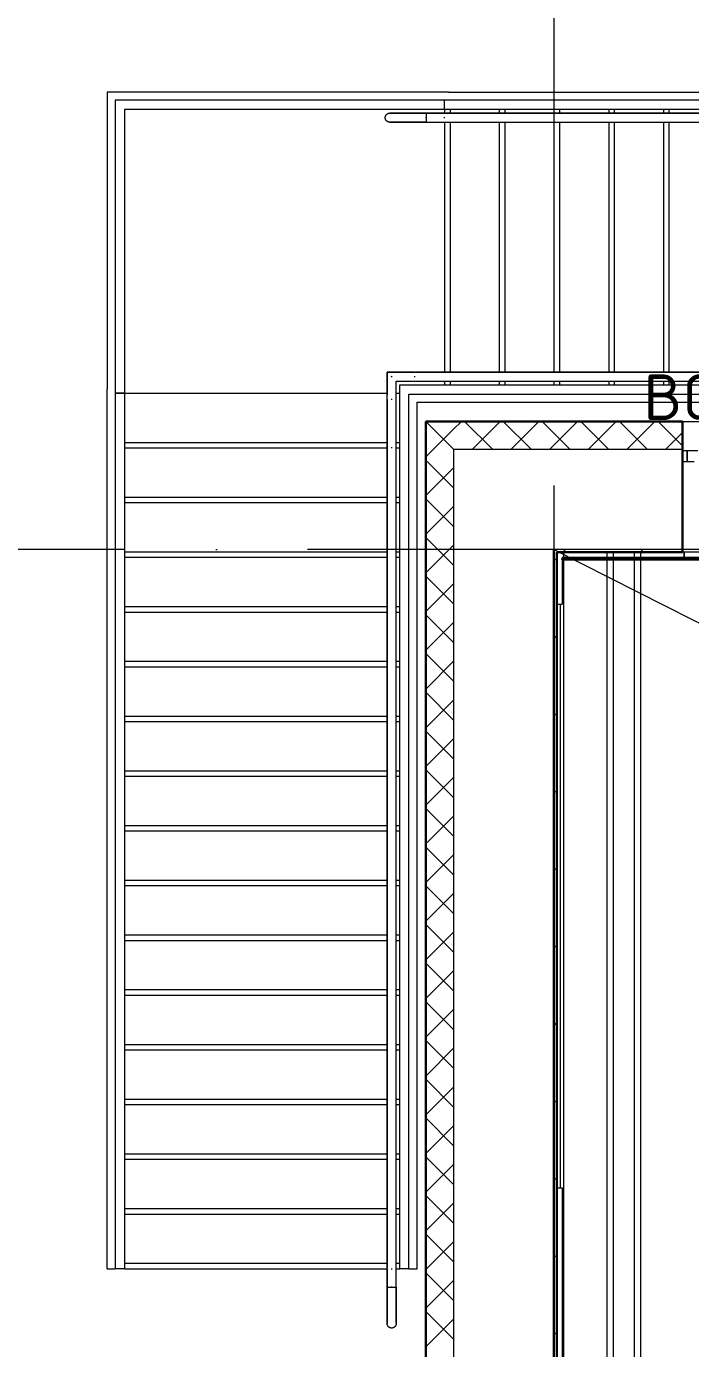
# Model space of a CAD drawing. Header units: millimetres. Extents: x -1073752 to 1436911, y -1379358 to 94781.
# Drawn here: x -1053396 to -1049755, y -1088368 to -1081121 of the extents above; entities that cross this region are included whole.
import ezdxf
from ezdxf.enums import TextEntityAlignment as Align

# ---------------------------------------------------------------- set-up
doc = ezdxf.new("R2010")
doc.units = ezdxf.units.MM
doc.linetypes.add('ADSK_Линия сетки', pattern=[25, 20, -2.5, 0, -2.5])
doc.linetypes.add('ADSK_Сверху', pattern=[450, 300, -150])
for name, color, linetype, lineweight in [('_ Окна', 7, 'Continuous', 9), ('BGB', 1, 'Continuous', 30), ('Лестницы', 7, 'Continuous', 9), ('Ограждение', 252, 'Continuous', 9), ('Оси', 252, 'Continuous', 9), ('Перекрытие', 252, 'Continuous', 18), ('Стены внутренние', 7, 'Continuous', 18), ('Стены наружные', 7, 'Continuous', 18), ('Стены штриховка', 7, 'Continuous', 9)]:
    doc.layers.add(name, color=color, linetype=linetype, lineweight=lineweight)
doc.layers.add('TEXT1', color=7, linetype='Continuous')
doc.layers.add('Линии', color=7, linetype='Continuous', lineweight=9, true_color=0x00a600)
doc.styles.add('RubezhCAD', font='isocpeur.ttf')

# ---------------------------------------------------------------- blocks, each defined once
blk = doc.blocks.new('Перекрытия 2 - Перекрытия 1-1699410-3 этаж копия 1')
at = {"layer": 'Перекрытие', "ltscale": 100}
for p, q in [((-26283.5, 26745.3), (-26283.5, 26710.3)), ((-26046, 26745.3), (-26046, 26710.3)), ((-26011, 26745.3), (-26011, 26710.3)), ((-25896, 26745.3), (-25896, 26710.3)), ((-25861, 26745.3), (-25861, 26710.3)), ((-25623.5, 26745.3), (-25623.5, 26710.3)), ((-26283.5, 26705.3), (-26283.5, 15415.3)), ((-26046, 26705.3), (-26046, 15415.3)), ((-26011, 26705.3), (-26011, 15415.3)), ((-25896, 26705.3), (-25896, 15415.3)), ((-25861, 26705.3), (-25861, 15415.3))]:
    blk.add_line(p, q, dxfattribs=at)
blk = doc.blocks.new('3 этаж')
at = {"layer": '_ Окна', "color": 251, "true_color": 0x636466}
for p, q in [((251875.8, 29776.6), (251850.8, 29776.6)), ((251850.8, 29718.6), (251875.8, 29718.6)), ((251875.8, 29718.6), (251875.8, 29776.6))]:
    blk.add_line(p, q, dxfattribs=at)
at = {"layer": '_ Окна', "color": 251, "lineweight": 18, "true_color": 0x636466}
for p, q in [((251935.2, 29776.6), (251875.8, 29776.6)), ((251875.8, 29776.6), (251875.8, 29718.6)), ((251875.8, 29718.6), (251913.8, 29718.6))]:
    blk.add_line(p, q, dxfattribs=at)
at = {"layer": 'Лестницы', "color": 251, "true_color": 0x636466}
for p, q in [((248695.8, 31743.6), (248695.8, 30116.1)), ((250568.4, 31743.6), (248695.8, 31743.6)), ((250568.4, 31743.6), (254095.8, 31743.6)), ((250545.8, 31648.6), (250545.8, 31628.6)), ((250575.8, 31648.6), (250575.8, 31628.6)), ((250845.8, 31648.6), (250845.8, 31628.6)), ((250875.8, 31648.6), (250875.8, 31628.6)), ((251145.8, 31648.6), (251145.8, 31628.6)), ((251175.8, 31648.6), (251175.8, 31628.6)), ((251445.8, 31648.6), (251445.8, 31628.6)), ((251475.8, 31648.6), (251475.8, 31628.6)), ((251745.8, 31648.6), (251745.8, 31628.6)), ((251775.8, 31648.6), (251775.8, 31628.6)), ((250545.8, 31578.6), (250545.8, 30208.6)), ((250575.8, 31578.6), (250575.8, 30208.6)), ((250845.8, 31578.6), (250845.8, 30208.6)), ((250875.8, 31578.6), (250875.8, 30208.6)), ((251145.8, 31578.6), (251145.8, 30208.6)), ((251175.8, 31578.6), (251175.8, 30208.6)), ((251445.8, 31578.6), (251445.8, 30208.6)), ((251475.8, 31578.6), (251475.8, 30208.6)), ((251745.8, 31578.6), (251745.8, 30208.6)), ((251775.8, 31578.6), (251775.8, 30208.6)), ((250545.8, 30158.6), (250545.8, 30138.6)), ((250575.8, 30158.6), (250575.8, 30138.6)), ((250845.8, 30158.6), (250845.8, 30138.6)), ((250875.8, 30158.6), (250875.8, 30138.6)), ((251145.8, 30158.6), (251145.8, 30138.6)), ((251175.8, 30158.6), (251175.8, 30138.6)), ((251445.8, 30158.6), (251445.8, 30138.6)), ((251475.8, 30158.6), (251475.8, 30138.6)), ((251745.8, 30158.6), (251745.8, 30138.6)), ((251775.8, 30158.6), (251775.8, 30138.6)), ((248695.8, 25293.6), (248695.8, 30116.1)), ((248790.4, 30093.6), (250230.8, 30093.6)), ((250280.8, 30093.6), (250300.8, 30093.6)), ((250395.8, 30043.6), (250568.4, 30043.6)), ((250395.8, 25293.6), (250395.8, 30043.6)), ((250568.4, 30043.6), (254095.8, 30043.6)), ((248790.4, 29823.6), (250230.8, 29823.6)), ((248790.4, 29793.6), (250230.8, 29793.6)), ((250280.8, 29823.6), (250300.8, 29823.6)), ((250280.8, 29793.6), (250300.8, 29793.6)), ((248790.4, 29523.6), (250230.8, 29523.6)), ((250280.8, 29523.6), (250300.8, 29523.6)), ((248790.4, 29493.6), (250230.8, 29493.6)), ((250280.8, 29493.6), (250300.8, 29493.6)), ((248790.4, 29223.6), (250230.8, 29223.6)), ((250280.8, 29223.6), (250300.8, 29223.6)), ((248790.4, 29193.6), (250230.8, 29193.6)), ((250280.8, 29193.6), (250300.8, 29193.6)), ((248790.4, 28923.6), (250230.8, 28923.6)), ((250280.8, 28923.6), (250300.8, 28923.6)), ((248790.4, 28893.6), (250230.8, 28893.6)), ((250280.8, 28893.6), (250300.8, 28893.6)), ((248790.4, 28623.6), (250230.8, 28623.6)), ((248790.4, 28593.6), (250230.8, 28593.6)), ((250280.8, 28623.6), (250300.8, 28623.6)), ((250280.8, 28593.6), (250300.8, 28593.6)), ((248790.4, 28323.6), (250230.8, 28323.6)), ((248790.4, 28293.6), (250230.8, 28293.6)), ((250280.8, 28323.6), (250300.8, 28323.6)), ((250280.8, 28293.6), (250300.8, 28293.6)), ((248790.4, 28023.6), (250230.8, 28023.6)), ((248790.4, 27993.6), (250230.8, 27993.6)), ((250280.8, 28023.6), (250300.8, 28023.6)), ((250280.8, 27993.6), (250300.8, 27993.6)), ((248790.4, 27723.6), (250230.8, 27723.6)), ((248790.4, 27693.6), (250230.8, 27693.6)), ((250280.8, 27723.6), (250300.8, 27723.6)), ((250280.8, 27693.6), (250300.8, 27693.6)), ((248790.4, 27423.6), (250230.8, 27423.6)), ((250280.8, 27423.6), (250300.8, 27423.6)), ((248790.4, 27393.6), (250230.8, 27393.6)), ((250280.8, 27393.6), (250300.8, 27393.6)), ((248790.4, 27123.6), (250230.8, 27123.6)), ((250280.8, 27123.6), (250300.8, 27123.6)), ((248790.4, 27093.6), (250230.8, 27093.6)), ((250280.8, 27093.6), (250300.8, 27093.6)), ((248790.4, 26823.6), (250230.8, 26823.6)), ((250280.8, 26823.6), (250300.8, 26823.6)), ((248790.4, 26793.6), (250230.8, 26793.6)), ((250280.8, 26793.6), (250300.8, 26793.6)), ((248790.4, 26523.6), (250230.8, 26523.6)), ((248790.4, 26493.6), (250230.8, 26493.6)), ((250280.8, 26523.6), (250300.8, 26523.6)), ((250280.8, 26493.6), (250300.8, 26493.6)), ((248790.4, 26223.6), (250230.8, 26223.6)), ((248790.4, 26193.6), (250230.8, 26193.6)), ((250280.8, 26223.6), (250300.8, 26223.6)), ((250280.8, 26193.6), (250300.8, 26193.6)), ((248790.4, 25923.6), (250230.8, 25923.6)), ((248790.4, 25893.6), (250230.8, 25893.6)), ((250280.8, 25923.6), (250300.8, 25923.6)), ((250280.8, 25893.6), (250300.8, 25893.6)), ((248790.4, 25623.6), (250230.8, 25623.6)), ((248790.4, 25593.6), (250230.8, 25593.6)), ((250280.8, 25623.6), (250300.8, 25623.6)), ((250280.8, 25593.6), (250300.8, 25593.6)), ((248695.8, 25293.6), (248740.4, 25293.6)), ((248790.4, 25323.6), (250230.8, 25323.6)), ((248790.4, 25293.6), (250230.8, 25293.6)), ((250280.8, 25323.6), (250300.8, 25323.6)), ((250280.8, 25293.6), (250300.8, 25293.6)), ((250350.8, 25293.6), (250395.8, 25293.6))]:
    blk.add_line(p, q, dxfattribs=at)
at = {"layer": 'Линии', "color": 251, "linetype": 'ADSK_Сверху', "ltscale": 200, "true_color": 0x636466}
blk.add_line((251145.8, 29236.6), (273585.8, 17836.6), dxfattribs=at)
at = {"layer": 'Ограждение', "color": 251, "true_color": 0x636466}
for p, q in [((248740.4, 31698.6), (248740.4, 30093.6)), ((250545.8, 31698.6), (248740.4, 31698.6)), ((250545.8, 31648.6), (250545.8, 31698.6)), ((253845.8, 31698.6), (250545.8, 31698.6)), ((248790.4, 31648.6), (248790.4, 30093.6)), ((250545.8, 31648.6), (248790.4, 31648.6)), ((250220.8, 31604.6), (250220.9, 31605.6)), ((250220.8, 31603.6), (250220.8, 31604.6)), ((250220.8, 31603.3), (250220.8, 31603.6)), ((250220.8, 31602.3), (250220.8, 31603.3)), ((250220.9, 31601.3), (250220.8, 31602.3)), ((250220.9, 31605.6), (250221, 31606.5)), ((250221, 31600.3), (250220.9, 31601.3)), ((250221, 31606.5), (250221.1, 31607.5)), ((250221.1, 31599.3), (250221, 31600.3)), ((250221.1, 31607.5), (250221.3, 31608.5)), ((250221.3, 31598.3), (250221.1, 31599.3)), ((250221.3, 31608.5), (250221.5, 31609.5)), ((250221.6, 31597.4), (250221.3, 31598.3)), ((250221.5, 31609.5), (250221.8, 31610.5)), ((250221.8, 31610.5), (250222, 31611.4)), ((250222, 31611.4), (250222.4, 31612.4)), ((250222.4, 31612.4), (250222.8, 31613.3)), ((250222.8, 31613.3), (250223.2, 31614.2)), ((250223.2, 31614.2), (250223.6, 31615.1)), ((250223.6, 31615.1), (250224.1, 31616)), ((250224.1, 31616), (250224.6, 31616.8)), ((250224.6, 31616.8), (250225.1, 31617.7)), ((250225.1, 31617.7), (250225.7, 31618.5)), ((250225.7, 31618.5), (250226.3, 31619.3)), ((250226.3, 31619.3), (250227, 31620)), ((250227, 31620), (250227.7, 31620.8)), ((250227.7, 31620.8), (250228.4, 31621.5)), ((250228.4, 31621.5), (250229.1, 31622.2)), ((250229.1, 31622.2), (250229.9, 31622.8)), ((250229.9, 31622.8), (250230.6, 31623.4)), ((250230.6, 31623.4), (250231.4, 31624)), ((250231.4, 31624), (250232.3, 31624.6)), ((250232.3, 31624.6), (250233.1, 31625.1)), ((250233.1, 31625.1), (250234, 31625.6)), ((250234, 31625.6), (250234.9, 31626.1)), ((250234.9, 31626.1), (250235.8, 31626.5)), ((250235.8, 31626.5), (250236.7, 31626.9)), ((250236.7, 31626.9), (250237.7, 31627.2)), ((250237.7, 31627.2), (250238.6, 31627.5)), ((250238.6, 31627.5), (250239.6, 31627.8)), ((250239.6, 31627.8), (250240.5, 31628)), ((250240.5, 31628), (250241.5, 31628.2)), ((250241.5, 31628.2), (250242.5, 31628.3)), ((250242.5, 31628.3), (250243.5, 31628.5)), ((250243.5, 31628.5), (250244.5, 31628.5)), ((250244.5, 31628.5), (250245.5, 31628.6)), ((250245.5, 31628.6), (250245.8, 31628.6)), ((250246, 31628.6), (250245.8, 31628.6)), ((250245.8, 31628.6), (250245.8, 31628.6)), ((250245.8, 31628.6), (250245.9, 31628.6)), ((250245.9, 31628.6), (250246.4, 31628.6)), ((250246.6, 31628.6), (250246, 31628.6)), ((250246.4, 31628.6), (250247.2, 31628.6)), ((250247.5, 31628.6), (250246.6, 31628.6)), ((250247.2, 31628.6), (250248.3, 31628.6)), ((250248.7, 31628.6), (250247.5, 31628.6)), ((250248.3, 31628.6), (250249.8, 31628.6)), ((250250.2, 31628.6), (250248.7, 31628.6)), ((250249.8, 31628.6), (250251.5, 31628.6)), ((250252, 31628.6), (250250.2, 31628.6)), ((250251.5, 31628.6), (250253.6, 31628.6)), ((250254.2, 31628.6), (250252, 31628.6)), ((250253.6, 31628.6), (250255.9, 31628.6)), ((250256.6, 31628.6), (250254.2, 31628.6)), ((250255.9, 31628.6), (250258.6, 31628.6)), ((250259.4, 31628.6), (250256.6, 31628.6)), ((250258.6, 31628.6), (250261.6, 31628.6)), ((250262.4, 31628.6), (250259.4, 31628.6)), ((250261.6, 31628.6), (250264.8, 31628.6)), ((250265.8, 31628.6), (250262.4, 31628.6)), ((250264.8, 31628.6), (250268.4, 31628.6)), ((250269.4, 31628.6), (250265.8, 31628.6)), ((250268.4, 31628.6), (250272.2, 31628.6)), ((250273.3, 31628.6), (250269.4, 31628.6)), ((250272.2, 31628.6), (250276.3, 31628.6)), ((250277.5, 31628.6), (250273.3, 31628.6)), ((250276.3, 31628.6), (250280.7, 31628.6)), ((250281.9, 31628.6), (250277.5, 31628.6)), ((250280.7, 31628.6), (250285.4, 31628.6)), ((250286.7, 31628.6), (250281.9, 31628.6)), ((250285.4, 31628.6), (250290.3, 31628.6)), ((250291.6, 31628.6), (250286.7, 31628.6)), ((250290.3, 31628.6), (250295.4, 31628.6)), ((250296.9, 31628.6), (250291.6, 31628.6)), ((250295.4, 31628.6), (250300.8, 31628.6)), ((250302.3, 31628.6), (250296.9, 31628.6)), ((250300.8, 31628.6), (250306.4, 31628.6)), ((250308, 31628.6), (250302.3, 31628.6)), ((250306.4, 31628.6), (250312.3, 31628.6)), ((250313.9, 31628.6), (250308, 31628.6)), ((250312.3, 31628.6), (250318.3, 31628.6)), ((250320, 31628.6), (250313.9, 31628.6)), ((250318.3, 31628.6), (250324.6, 31628.6)), ((250326.3, 31628.6), (250320, 31628.6)), ((250324.6, 31628.6), (250331.1, 31628.6)), ((250332.9, 31628.6), (250326.3, 31628.6)), ((250331.1, 31628.6), (250337.7, 31628.6)), ((250339.5, 31628.6), (250332.9, 31628.6)), ((250337.7, 31628.6), (250344.5, 31628.6)), ((250346.4, 31628.6), (250339.5, 31628.6)), ((250344.5, 31628.6), (250351.5, 31628.6)), ((250353.4, 31628.6), (250346.4, 31628.6)), ((250351.5, 31628.6), (250358.6, 31628.6)), ((250360.6, 31628.6), (250353.4, 31628.6)), ((250358.6, 31628.6), (250365.9, 31628.6)), ((250367.9, 31628.6), (250360.6, 31628.6)), ((250365.9, 31628.6), (250373.3, 31628.6)), ((250375.3, 31628.6), (250367.9, 31628.6)), ((250373.3, 31628.6), (250380.8, 31628.6)), ((250382.9, 31628.6), (250375.3, 31628.6)), ((250380.8, 31628.6), (250388.4, 31628.6)), ((250390.5, 31628.6), (250382.9, 31628.6)), ((250388.4, 31628.6), (250396.1, 31628.6)), ((250398.2, 31628.6), (250390.5, 31628.6)), ((250396.1, 31628.6), (250403.9, 31628.6)), ((250406, 31628.6), (250398.2, 31628.6)), ((250403.9, 31628.6), (250411.8, 31628.6)), ((250413.9, 31628.6), (250406, 31628.6)), ((250411.8, 31628.6), (250419.7, 31628.6)), ((250421.8, 31628.6), (250413.9, 31628.6)), ((250419.7, 31628.6), (250427.6, 31628.6)), ((250429.8, 31628.6), (250421.8, 31628.6)), ((250427.6, 31628.6), (250435.6, 31628.6)), ((250437.8, 31628.6), (250429.8, 31628.6)), ((250435.6, 31628.6), (250443.6, 31628.6)), ((250445.8, 31628.6), (250437.8, 31628.6)), ((250443.6, 31628.6), (250445.8, 31628.6)), ((250546.4, 31628.6), (250445.8, 31628.6)), ((250445.8, 31628.6), (250445.8, 31578.6)), ((250445.8, 31628.6), (250545.8, 31628.6)), ((250445.8, 31605.9), (250445.8, 31601.2)), ((250445.8, 31603.6), (250445.8, 31605.9)), ((250445.8, 31601.2), (250445.8, 31603.6)), ((253845.8, 31648.6), (250545.8, 31648.6)), ((250545.8, 31628.6), (253845.8, 31628.6)), ((253852, 31628.6), (250552, 31628.6)), ((250221.8, 31596.4), (250221.6, 31597.4)), ((250222.1, 31595.4), (250221.8, 31596.4)), ((250222.5, 31594.5), (250222.1, 31595.4)), ((250222.9, 31593.6), (250222.5, 31594.5)), ((250223.3, 31592.7), (250222.9, 31593.6)), ((250223.7, 31591.8), (250223.3, 31592.7)), ((250224.2, 31590.9), (250223.7, 31591.8)), ((250224.7, 31590), (250224.2, 31590.9)), ((250225.3, 31589.2), (250224.7, 31590)), ((250225.9, 31588.4), (250225.3, 31589.2)), ((250226.5, 31587.6), (250225.9, 31588.4)), ((250227.2, 31586.9), (250226.5, 31587.6)), ((250227.8, 31586.1), (250227.2, 31586.9)), ((250228.6, 31585.4), (250227.8, 31586.1)), ((250229.3, 31584.8), (250228.6, 31585.4)), ((250230.1, 31584.1), (250229.3, 31584.8)), ((250230.8, 31583.5), (250230.1, 31584.1)), ((250231.7, 31582.9), (250230.8, 31583.5)), ((250232.5, 31582.4), (250231.7, 31582.9)), ((250233.4, 31581.9), (250232.5, 31582.4)), ((250234.2, 31581.4), (250233.4, 31581.9)), ((250235.1, 31580.9), (250234.2, 31581.4)), ((250236, 31580.5), (250235.1, 31580.9)), ((250237, 31580.2), (250236, 31580.5)), ((250237.9, 31579.8), (250237, 31580.2)), ((250238.9, 31579.5), (250237.9, 31579.8)), ((250239.8, 31579.3), (250238.9, 31579.5)), ((250240.8, 31579.1), (250239.8, 31579.3)), ((250241.8, 31578.9), (250240.8, 31579.1)), ((250242.8, 31578.7), (250241.8, 31578.9)), ((250243.8, 31578.6), (250242.8, 31578.7)), ((250244.8, 31578.6), (250243.8, 31578.6)), ((250245.8, 31578.6), (250244.8, 31578.6)), ((250246, 31578.6), (250245.8, 31578.6)), ((250245.8, 31578.6), (250245.8, 31578.6)), ((250245.8, 31578.6), (250245.9, 31578.6)), ((250245.9, 31578.6), (250246.4, 31578.6)), ((250246.6, 31578.6), (250246, 31578.6)), ((250246.4, 31578.6), (250247.2, 31578.6)), ((250247.5, 31578.6), (250246.6, 31578.6)), ((250247.2, 31578.6), (250248.3, 31578.6)), ((250248.7, 31578.6), (250247.5, 31578.6)), ((250248.3, 31578.6), (250249.8, 31578.6)), ((250250.2, 31578.6), (250248.7, 31578.6)), ((250249.8, 31578.6), (250251.5, 31578.6)), ((250252, 31578.6), (250250.2, 31578.6)), ((250251.5, 31578.6), (250253.6, 31578.6)), ((250254.2, 31578.6), (250252, 31578.6)), ((250253.6, 31578.6), (250255.9, 31578.6)), ((250256.6, 31578.6), (250254.2, 31578.6)), ((250255.9, 31578.6), (250258.6, 31578.6)), ((250259.4, 31578.6), (250256.6, 31578.6)), ((250258.6, 31578.6), (250261.6, 31578.6)), ((250262.4, 31578.6), (250259.4, 31578.6)), ((250261.6, 31578.6), (250264.8, 31578.6)), ((250265.8, 31578.6), (250262.4, 31578.6)), ((250264.8, 31578.6), (250268.4, 31578.6)), ((250269.4, 31578.6), (250265.8, 31578.6)), ((250268.4, 31578.6), (250272.2, 31578.6)), ((250273.3, 31578.6), (250269.4, 31578.6)), ((250272.2, 31578.6), (250276.3, 31578.6)), ((250277.5, 31578.6), (250273.3, 31578.6)), ((250276.3, 31578.6), (250280.7, 31578.6)), ((250281.9, 31578.6), (250277.5, 31578.6)), ((250280.7, 31578.6), (250285.4, 31578.6)), ((250286.7, 31578.6), (250281.9, 31578.6)), ((250285.4, 31578.6), (250290.3, 31578.6)), ((250291.6, 31578.6), (250286.7, 31578.6)), ((250290.3, 31578.6), (250295.4, 31578.6)), ((250296.9, 31578.6), (250291.6, 31578.6)), ((250295.4, 31578.6), (250300.8, 31578.6)), ((250302.3, 31578.6), (250296.9, 31578.6)), ((250300.8, 31578.6), (250306.4, 31578.6)), ((250308, 31578.6), (250302.3, 31578.6)), ((250306.4, 31578.6), (250312.3, 31578.6)), ((250313.9, 31578.6), (250308, 31578.6)), ((250312.3, 31578.6), (250318.3, 31578.6)), ((250320, 31578.6), (250313.9, 31578.6)), ((250318.3, 31578.6), (250324.6, 31578.6)), ((250326.3, 31578.6), (250320, 31578.6)), ((250324.6, 31578.6), (250331.1, 31578.6)), ((250332.9, 31578.6), (250326.3, 31578.6)), ((250331.1, 31578.6), (250337.7, 31578.6)), ((250339.5, 31578.6), (250332.9, 31578.6)), ((250337.7, 31578.6), (250344.5, 31578.6)), ((250346.4, 31578.6), (250339.5, 31578.6)), ((250344.5, 31578.6), (250351.5, 31578.6)), ((250353.4, 31578.6), (250346.4, 31578.6)), ((250351.5, 31578.6), (250358.6, 31578.6)), ((250360.6, 31578.6), (250353.4, 31578.6)), ((250358.6, 31578.6), (250365.9, 31578.6)), ((250367.9, 31578.6), (250360.6, 31578.6)), ((250365.9, 31578.6), (250373.3, 31578.6)), ((250375.3, 31578.6), (250367.9, 31578.6)), ((250373.3, 31578.6), (250380.8, 31578.6)), ((250382.9, 31578.6), (250375.3, 31578.6)), ((250380.8, 31578.6), (250388.4, 31578.6)), ((250390.5, 31578.6), (250382.9, 31578.6)), ((250388.4, 31578.6), (250396.1, 31578.6)), ((250398.2, 31578.6), (250390.5, 31578.6)), ((250396.1, 31578.6), (250403.9, 31578.6)), ((250406, 31578.6), (250398.2, 31578.6)), ((250403.9, 31578.6), (250411.8, 31578.6)), ((250413.9, 31578.6), (250406, 31578.6)), ((250411.8, 31578.6), (250419.7, 31578.6)), ((250421.8, 31578.6), (250413.9, 31578.6)), ((250419.7, 31578.6), (250427.6, 31578.6)), ((250429.8, 31578.6), (250421.8, 31578.6)), ((250427.6, 31578.6), (250435.6, 31578.6)), ((250437.8, 31578.6), (250429.8, 31578.6)), ((250435.6, 31578.6), (250443.6, 31578.6)), ((250445.8, 31578.6), (250437.8, 31578.6)), ((250443.6, 31578.6), (250445.8, 31578.6)), ((250445.8, 31578.6), (250546.4, 31578.6)), ((250445.8, 31578.6), (250545.8, 31578.6)), ((250545.8, 31578.6), (253845.8, 31578.6)), ((250552, 31578.6), (253852, 31578.6)), ((250230.8, 30208.6), (250230.8, 30083.2)), ((250381.8, 30208.6), (250230.8, 30208.6)), ((250230.8, 30208.6), (250381.2, 30208.6)), ((250230.8, 30058.2), (250230.8, 30208.6)), ((250280.8, 30083.2), (250280.8, 30158.6)), ((250280.8, 30158.6), (250381.8, 30158.6)), ((250280.8, 30158.6), (250381.2, 30158.6)), ((250280.8, 30058.2), (250280.8, 30158.6)), ((250381.2, 30208.6), (253845.8, 30208.6)), ((250381.2, 30158.6), (253845.8, 30158.6)), ((250612.5, 30208.6), (250387.4, 30208.6)), ((250387.4, 30158.6), (250612.5, 30158.6)), ((253852, 30208.6), (250612.5, 30208.6)), ((250612.5, 30158.6), (253852, 30158.6)), ((248740.4, 30093.6), (248790.4, 30093.6)), ((248740.4, 30093.6), (248740.4, 29793.6)), ((248790.4, 30093.6), (248740.4, 30093.6)), ((248790.4, 30093.6), (248790.4, 29793.6)), ((250300.8, 30138.6), (250600.8, 30138.6)), ((250300.8, 29793.6), (250300.8, 30138.6)), ((250350.8, 30088.6), (250600.8, 30088.6)), ((250350.8, 29793.6), (250350.8, 30088.6)), ((250600.8, 30138.6), (253845.8, 30138.6)), ((250600.8, 30088.6), (253845.8, 30088.6)), ((250230.8, 30058.2), (250230.8, 29799.8)), ((250230.8, 29793.6), (250230.8, 30058.2)), ((250280.8, 29799.8), (250280.8, 30058.2)), ((250280.8, 29793.6), (250280.8, 30058.2)), ((248740.4, 29793.6), (248740.4, 25293.6)), ((248790.4, 29793.6), (248790.4, 25293.6)), ((250230.8, 29799.8), (250230.8, 25299.8)), ((250230.8, 25293.6), (250230.8, 29793.6)), ((250280.8, 25299.8), (250280.8, 29799.8)), ((250280.8, 25293.6), (250280.8, 29793.6)), ((250300.8, 25293.6), (250300.8, 29793.6)), ((250350.8, 25293.6), (250350.8, 29793.6)), ((251180.8, 25736.6), (251180.8, 28936.6)), ((248790.4, 25293.6), (248740.4, 25293.6)), ((250230.8, 25294.1), (250230.8, 25193.6)), ((250230.8, 25193.6), (250230.8, 25293.6)), ((250280.8, 25193.6), (250280.8, 25294.1)), ((250280.8, 25193.6), (250280.8, 25293.6)), ((250350.8, 25293.6), (250300.8, 25293.6)), ((250230.8, 25193.6), (250230.8, 25185.6)), ((250230.8, 25191.4), (250230.8, 25193.6)), ((250230.8, 25193.6), (250280.8, 25193.6)), ((250230.8, 25183.4), (250230.8, 25191.4)), ((250230.8, 25185.6), (250230.8, 25177.6)), ((250230.8, 25175.4), (250230.8, 25183.4)), ((250230.8, 25177.6), (250230.8, 25169.6)), ((250230.8, 25167.5), (250230.8, 25175.4)), ((250230.8, 25169.6), (250230.8, 25161.7)), ((250230.8, 25159.6), (250230.8, 25167.5)), ((250230.8, 25161.7), (250230.8, 25153.8)), ((250230.8, 25151.7), (250230.8, 25159.6)), ((250230.8, 25153.8), (250230.8, 25146)), ((250230.8, 25143.9), (250230.8, 25151.7)), ((250253.4, 25193.6), (250258.1, 25193.6)), ((250255.8, 25193.6), (250253.4, 25193.6)), ((250258.1, 25193.6), (250255.8, 25193.6)), ((250280.8, 25193.6), (250280.8, 25185.6)), ((250280.8, 25191.4), (250280.8, 25193.6)), ((250280.8, 25183.4), (250280.8, 25191.4)), ((250280.8, 25185.6), (250280.8, 25177.6)), ((250280.8, 25175.4), (250280.8, 25183.4)), ((250280.8, 25177.6), (250280.8, 25169.6)), ((250280.8, 25167.5), (250280.8, 25175.4)), ((250280.8, 25169.6), (250280.8, 25161.7)), ((250280.8, 25159.6), (250280.8, 25167.5)), ((250280.8, 25161.7), (250280.8, 25153.8)), ((250280.8, 25151.7), (250280.8, 25159.6)), ((250280.8, 25153.8), (250280.8, 25146)), ((250280.8, 25143.9), (250280.8, 25151.7)), ((250230.8, 25146), (250230.8, 25138.3)), ((250230.8, 25136.2), (250230.8, 25143.9)), ((250230.8, 25138.3), (250230.8, 25130.6)), ((250230.8, 25128.6), (250230.8, 25136.2)), ((250230.8, 25130.6), (250230.8, 25123.1)), ((250230.8, 25121.1), (250230.8, 25128.6)), ((250230.8, 25123.1), (250230.8, 25115.7)), ((250230.8, 25113.7), (250230.8, 25121.1)), ((250230.8, 25115.7), (250230.8, 25108.4)), ((250230.8, 25106.4), (250230.8, 25113.7)), ((250230.8, 25108.4), (250230.8, 25101.2)), ((250230.8, 25099.3), (250230.8, 25106.4)), ((250230.8, 25101.2), (250230.8, 25094.2)), ((250230.8, 25092.3), (250230.8, 25099.3)), ((250230.8, 25094.2), (250230.8, 25087.3)), ((250230.8, 25085.5), (250230.8, 25092.3)), ((250230.8, 25087.3), (250230.8, 25080.6)), ((250230.8, 25078.9), (250230.8, 25085.5)), ((250230.8, 25080.6), (250230.8, 25074.1)), ((250230.8, 25072.4), (250230.8, 25078.9)), ((250280.8, 25146), (250280.8, 25138.3)), ((250280.8, 25136.2), (250280.8, 25143.9)), ((250280.8, 25138.3), (250280.8, 25130.6)), ((250280.8, 25128.6), (250280.8, 25136.2)), ((250280.8, 25130.6), (250280.8, 25123.1)), ((250280.8, 25121.1), (250280.8, 25128.6)), ((250280.8, 25123.1), (250280.8, 25115.7)), ((250280.8, 25113.7), (250280.8, 25121.1)), ((250280.8, 25115.7), (250280.8, 25108.4)), ((250280.8, 25106.4), (250280.8, 25113.7)), ((250280.8, 25108.4), (250280.8, 25101.2)), ((250280.8, 25099.3), (250280.8, 25106.4)), ((250280.8, 25101.2), (250280.8, 25094.2)), ((250280.8, 25092.3), (250280.8, 25099.3)), ((250280.8, 25094.2), (250280.8, 25087.3)), ((250280.8, 25085.5), (250280.8, 25092.3)), ((250280.8, 25087.3), (250280.8, 25080.6)), ((250280.8, 25078.9), (250280.8, 25085.5)), ((250280.8, 25080.6), (250280.8, 25074.1)), ((250280.8, 25072.4), (250280.8, 25078.9)), ((250230.8, 25074.1), (250230.8, 25067.8)), ((250230.8, 25066.1), (250230.8, 25072.4)), ((250230.8, 25067.8), (250230.8, 25061.7)), ((250230.8, 25060.1), (250230.8, 25066.1)), ((250230.8, 25061.7), (250230.8, 25055.8)), ((250230.8, 25054.2), (250230.8, 25060.1)), ((250230.8, 25055.8), (250230.8, 25050.1)), ((250230.8, 25048.6), (250230.8, 25054.2)), ((250230.8, 25050.1), (250230.8, 25044.6)), ((250230.8, 25043.2), (250230.8, 25048.6)), ((250230.8, 25044.6), (250230.8, 25039.4)), ((250230.8, 25038), (250230.8, 25043.2)), ((250230.8, 25039.4), (250230.8, 25034.4)), ((250230.8, 25033.1), (250230.8, 25038)), ((250230.8, 25034.4), (250230.8, 25029.7)), ((250230.8, 25028.5), (250230.8, 25033.1)), ((250230.8, 25029.7), (250230.8, 25025.3)), ((250230.8, 25024.1), (250230.8, 25028.5)), ((250230.8, 25025.3), (250230.8, 25021.1)), ((250230.8, 25020), (250230.8, 25024.1)), ((250230.8, 25021.1), (250230.8, 25017.2)), ((250230.8, 25016.2), (250230.8, 25020)), ((250230.8, 25017.2), (250230.8, 25013.5)), ((250230.8, 25012.6), (250230.8, 25016.2)), ((250230.8, 25013.5), (250230.8, 25010.2)), ((250230.8, 25009.3), (250230.8, 25012.6)), ((250230.8, 25010.2), (250230.8, 25007.1)), ((250230.8, 25006.4), (250230.8, 25009.3)), ((250230.8, 25007.1), (250230.8, 25004.4)), ((250230.8, 25003.7), (250230.8, 25006.4)), ((250230.8, 25004.4), (250230.8, 25002)), ((250230.8, 25001.3), (250230.8, 25003.7)), ((250280.8, 25074.1), (250280.8, 25067.8)), ((250280.8, 25066.1), (250280.8, 25072.4)), ((250280.8, 25067.8), (250280.8, 25061.7)), ((250280.8, 25060.1), (250280.8, 25066.1)), ((250280.8, 25061.7), (250280.8, 25055.8)), ((250280.8, 25054.2), (250280.8, 25060.1)), ((250280.8, 25055.8), (250280.8, 25050.1)), ((250280.8, 25048.6), (250280.8, 25054.2)), ((250280.8, 25050.1), (250280.8, 25044.6)), ((250280.8, 25043.2), (250280.8, 25048.6)), ((250280.8, 25044.6), (250280.8, 25039.4)), ((250280.8, 25038), (250280.8, 25043.2)), ((250280.8, 25039.4), (250280.8, 25034.4)), ((250280.8, 25033.1), (250280.8, 25038)), ((250280.8, 25034.4), (250280.8, 25029.7)), ((250280.8, 25028.5), (250280.8, 25033.1)), ((250280.8, 25029.7), (250280.8, 25025.3)), ((250280.8, 25024.1), (250280.8, 25028.5)), ((250280.8, 25025.3), (250280.8, 25021.1)), ((250280.8, 25020), (250280.8, 25024.1)), ((250280.8, 25021.1), (250280.8, 25017.2)), ((250280.8, 25016.2), (250280.8, 25020)), ((250280.8, 25017.2), (250280.8, 25013.5)), ((250280.8, 25012.6), (250280.8, 25016.2)), ((250280.8, 25013.5), (250280.8, 25010.2)), ((250280.8, 25009.3), (250280.8, 25012.6)), ((250280.8, 25010.2), (250280.8, 25007.1)), ((250280.8, 25006.4), (250280.8, 25009.3)), ((250280.8, 25007.1), (250280.8, 25004.4)), ((250280.8, 25003.7), (250280.8, 25006.4)), ((250280.8, 25004.4), (250280.8, 25002)), ((250280.8, 25001.3), (250280.8, 25003.7)), ((250230.8, 25002), (250230.8, 24999.8)), ((250230.8, 24999.3), (250230.8, 25001.3)), ((250230.8, 24999.8), (250230.8, 24998)), ((250230.8, 24997.5), (250230.8, 24999.3)), ((250230.8, 24998), (250230.8, 24996.5)), ((250230.8, 24996.1), (250230.8, 24997.5)), ((250230.8, 24996.5), (250230.8, 24995.3)), ((250230.8, 24995), (250230.8, 24996.1)), ((250230.8, 24995.3), (250230.8, 24994.4)), ((250230.8, 24994.2), (250230.8, 24995)), ((250230.8, 24994.4), (250230.8, 24993.8)), ((250230.8, 24993.7), (250230.8, 24994.2)), ((250230.8, 24993.8), (250230.8, 24993.6)), ((250230.8, 24993.6), (250230.8, 24993.7)), ((250230.8, 24993.3), (250230.8, 24993.6)), ((250230.8, 24993.6), (250230.8, 24993.6)), ((250230.8, 24992.3), (250230.8, 24993.3)), ((250230.9, 24991.3), (250230.8, 24992.3)), ((250231, 24990.3), (250230.9, 24991.3)), ((250231.1, 24989.3), (250231, 24990.3)), ((250231.3, 24988.3), (250231.1, 24989.3)), ((250231.6, 24987.4), (250231.3, 24988.3)), ((250231.8, 24986.4), (250231.6, 24987.4)), ((250232.1, 24985.4), (250231.8, 24986.4)), ((250232.5, 24984.5), (250232.1, 24985.4)), ((250232.9, 24983.6), (250232.5, 24984.5)), ((250233.3, 24982.7), (250232.9, 24983.6)), ((250233.7, 24981.8), (250233.3, 24982.7)), ((250234.2, 24980.9), (250233.7, 24981.8)), ((250234.7, 24980), (250234.2, 24980.9)), ((250235.3, 24979.2), (250234.7, 24980)), ((250235.9, 24978.4), (250235.3, 24979.2)), ((250236.5, 24977.6), (250235.9, 24978.4)), ((250237.2, 24976.9), (250236.5, 24977.6)), ((250237.8, 24976.1), (250237.2, 24976.9)), ((250238.6, 24975.4), (250237.8, 24976.1)), ((250239.3, 24974.8), (250238.6, 24975.4)), ((250240.1, 24974.1), (250239.3, 24974.8)), ((250240.8, 24973.5), (250240.1, 24974.1)), ((250241.7, 24972.9), (250240.8, 24973.5)), ((250242.5, 24972.4), (250241.7, 24972.9)), ((250243.4, 24971.9), (250242.5, 24972.4)), ((250244.2, 24971.4), (250243.4, 24971.9)), ((250245.1, 24970.9), (250244.2, 24971.4)), ((250246, 24970.5), (250245.1, 24970.9)), ((250247, 24970.2), (250246, 24970.5)), ((250247.9, 24969.8), (250247, 24970.2)), ((250248.9, 24969.5), (250247.9, 24969.8)), ((250249.8, 24969.3), (250248.9, 24969.5)), ((250250.8, 24969.1), (250249.8, 24969.3)), ((250251.8, 24968.9), (250250.8, 24969.1)), ((250252.8, 24968.7), (250251.8, 24968.9)), ((250253.8, 24968.6), (250252.8, 24968.7)), ((250254.8, 24968.6), (250253.8, 24968.6)), ((250255.8, 24968.6), (250254.8, 24968.6)), ((250256, 24968.6), (250255.8, 24968.6)), ((250257, 24968.6), (250256, 24968.6)), ((250258, 24968.7), (250257, 24968.6)), ((250259, 24968.8), (250258, 24968.7)), ((250260, 24968.9), (250259, 24968.8)), ((250261, 24969.1), (250260, 24968.9)), ((250262, 24969.3), (250261, 24969.1)), ((250262.9, 24969.6), (250262, 24969.3)), ((250263.9, 24969.9), (250262.9, 24969.6)), ((250264.8, 24970.3), (250263.9, 24969.9)), ((250265.8, 24970.6), (250264.8, 24970.3)), ((250266.7, 24971.1), (250265.8, 24970.6)), ((250267.6, 24971.5), (250266.7, 24971.1)), ((250268.4, 24972), (250267.6, 24971.5)), ((250269.3, 24972.5), (250268.4, 24972)), ((250270.1, 24973.1), (250269.3, 24972.5)), ((250270.9, 24973.7), (250270.1, 24973.1)), ((250271.7, 24974.3), (250270.9, 24973.7)), ((250272.5, 24974.9), (250271.7, 24974.3)), ((250273.2, 24975.6), (250272.5, 24974.9)), ((250273.9, 24976.3), (250273.2, 24975.6)), ((250274.6, 24977.1), (250273.9, 24976.3)), ((250275.2, 24977.8), (250274.6, 24977.1)), ((250275.8, 24978.6), (250275.2, 24977.8)), ((250276.4, 24979.4), (250275.8, 24978.6)), ((250277, 24980.3), (250276.4, 24979.4)), ((250277.5, 24981.1), (250277, 24980.3)), ((250278, 24982), (250277.5, 24981.1)), ((250278.4, 24982.9), (250278, 24982)), ((250278.8, 24983.8), (250278.4, 24982.9)), ((250279.2, 24984.7), (250278.8, 24983.8)), ((250279.5, 24985.7), (250279.2, 24984.7)), ((250279.8, 24986.6), (250279.5, 24985.7)), ((250280.1, 24987.6), (250279.8, 24986.6)), ((250280.3, 24988.6), (250280.1, 24987.6)), ((250280.5, 24989.6), (250280.3, 24988.6)), ((250280.6, 24990.6), (250280.5, 24989.6)), ((250280.7, 24991.6), (250280.6, 24990.6)), ((250280.8, 24992.6), (250280.7, 24991.6)), ((250280.8, 25002), (250280.8, 24999.8)), ((250280.8, 24999.3), (250280.8, 25001.3)), ((250280.8, 24999.8), (250280.8, 24998)), ((250280.8, 24997.5), (250280.8, 24999.3)), ((250280.8, 24998), (250280.8, 24996.5)), ((250280.8, 24996.1), (250280.8, 24997.5)), ((250280.8, 24996.5), (250280.8, 24995.3)), ((250280.8, 24995), (250280.8, 24996.1)), ((250280.8, 24995.3), (250280.8, 24994.4)), ((250280.8, 24994.2), (250280.8, 24995)), ((250280.8, 24994.4), (250280.8, 24993.8)), ((250280.8, 24993.7), (250280.8, 24994.2)), ((250280.8, 24993.8), (250280.8, 24993.6)), ((250280.8, 24993.6), (250280.8, 24993.7)), ((250280.8, 24993.6), (250280.8, 24992.6)), ((250280.8, 24993.6), (250280.8, 24993.6))]:
    blk.add_line(p, q, dxfattribs=at)
for points in [[(250545.8, 31601.5), (250545.8, 31602.2), (250545.8, 31603.6), (250545.8, 31604.9), (250545.8, 31605.6)], [(250381.2, 30185.6), (250381.2, 30184.9), (250381.2, 30183.6), (250381.2, 30182.2), (250381.2, 30181.5)], [(250258.1, 30058.3), (250257.3, 30058.2), (250255.8, 30058.1), (250254.2, 30058.2), (250253.4, 30058.3)], [(250257.8, 29793.6), (250257.2, 29793.6), (250255.8, 29793.5), (250254.4, 29793.6), (250253.7, 29793.6)], [(250253.7, 25293.6), (250254.4, 25293.6), (250255.8, 25293.5), (250257.2, 25293.6), (250257.8, 25293.6)]]:
    blk.add_open_spline(points, degree=3, dxfattribs=at)
blk.add_open_spline([(250258.1, 30181.2), (250257.9, 30181.5), (250257.1, 30182.2), (250255.8, 30183.6), (250254.5, 30184.9), (250253.7, 30185.7), (250253.4, 30185.9)], degree=3, knots=[0.4701827, 0.4701827, 0.4701827, 0.4701827, 0.47916667, 0.5, 0.52083333, 0.5298173, 0.5298173, 0.5298173, 0.5298173], dxfattribs=at)
at = {"layer": 'Оси', "color": 251, "linetype": 'ADSK_Линия сетки', "ltscale": 200, "true_color": 0x636466}
for p, q in [((251145.8, 34587.2), (251145.8, 13336.6)), ((308795.8, 29236.6), (237073.5, 29236.6))]:
    blk.add_line(p, q, dxfattribs=at)
at = {"layer": 'Стены внутренние', "color": 251, "lineweight": 30, "true_color": 0x636466}
for p, q in [((250443.8, 29938.6), (250443.8, 17134.6)), ((250443.8, 29938.6), (251850.8, 29938.6)), ((251850.8, 29236.6), (251850.8, 29938.6))]:
    blk.add_line(p, q, dxfattribs=at)
at = {"layer": 'Стены внутренние', "color": 251, "linetype": 'Continuous', "lineweight": 9, "true_color": 0x636466}
for p, q in [((250595.8, 29786.5), (250445.8, 29936.5)), ((250595.8, 29896.1), (250636.2, 29936.6)), ((250807.9, 29786.6), (250657.9, 29936.6)), ((250698.4, 29786.6), (250848.4, 29936.6)), ((251020, 29786.6), (250870, 29936.6)), ((250898.8, 29936.6), (250897.6, 29938.6)), ((250910.5, 29786.6), (251060.5, 29936.6)), ((251232.1, 29786.6), (251082.1, 29936.6)), ((251122.6, 29786.6), (251272.6, 29936.6)), ((251133.4, 29936.6), (251132.2, 29938.6)), ((251444.3, 29786.6), (251294.3, 29936.6)), ((251334.8, 29786.6), (251484.8, 29936.6)), ((251656.4, 29786.6), (251506.4, 29936.6)), ((251546.9, 29786.6), (251696.9, 29936.6)), ((251628.6, 29938.6), (251627.6, 29936.8)), ((251850.8, 29804.3), (251718.5, 29936.6)), ((251720, 29936.6), (251718.8, 29938.6)), ((250445.8, 29746.1), (250595.8, 29896.1)), ((251759, 29786.6), (251848.8, 29876.3)), ((250445.8, 29718.6), (250443.8, 29715.2)), ((250595.8, 29574.4), (250445.8, 29724.4)), ((250445.8, 29534), (250595.8, 29684)), ((250595.8, 29362.3), (250445.8, 29512.3)), ((250445.8, 29321.8), (250595.8, 29471.8)), ((250445.7, 29298.8), (250443.8, 29302.2)), ((250595.8, 29150.1), (250445.8, 29300.1)), ((250445.8, 29109.7), (250595.8, 29259.7)), ((250445.8, 29109), (250443.8, 29105.6)), ((250445.8, 29095.5), (250443.8, 29099)), ((250595.8, 28938), (250445.8, 29088)), ((250445.8, 28897.6), (250595.8, 29047.6)), ((250595.8, 28725.9), (250445.8, 28875.9)), ((250445.8, 28685.4), (250595.8, 28835.4)), ((250595.8, 28513.7), (250445.8, 28663.7)), ((250445.8, 28473.3), (250595.8, 28623.3)), ((250595.8, 28301.6), (250445.8, 28451.6)), ((250445.8, 28261.2), (250595.8, 28411.2)), ((250445.8, 28296.2), (250443.8, 28292.8)), ((250595.8, 28089.5), (250445.8, 28239.5)), ((250445.8, 28049.1), (250595.8, 28199.1)), ((250595.8, 27877.3), (250445.8, 28027.3)), ((250445.8, 27836.9), (250595.8, 27986.9)), ((250595.8, 27665.2), (250445.8, 27815.2)), ((250445.8, 27624.8), (250595.8, 27774.8)), ((250595.8, 27453.1), (250445.8, 27603.1)), ((250445.8, 27412.7), (250595.8, 27562.7)), ((250595.8, 27240.9), (250445.8, 27390.9)), ((250445.8, 27200.5), (250595.8, 27350.5)), ((250595.8, 27028.8), (250445.8, 27178.8)), ((250445.8, 26988.4), (250595.8, 27138.4)), ((250595.8, 26816.7), (250445.8, 26966.7)), ((250445.8, 26776.3), (250595.8, 26926.3)), ((250445.8, 26873.8), (250443.8, 26870.4)), ((250445.8, 26860.3), (250443.8, 26863.8)), ((250595.8, 26604.5), (250445.8, 26754.5)), ((250445.8, 26564.1), (250595.8, 26714.1)), ((250595.8, 26392.4), (250445.8, 26542.4)), ((250445.8, 26352), (250595.8, 26502)), ((250595.8, 26180.3), (250445.8, 26330.3)), ((250445.8, 26139.9), (250595.8, 26289.9)), ((250595.8, 25968.2), (250445.8, 26118.2)), ((250445.8, 26061), (250443.8, 26057.6)), ((250445.8, 25927.7), (250595.8, 26077.7)), ((250595.8, 25756), (250445.8, 25906)), ((250445.8, 25715.6), (250595.8, 25865.6)), ((250595.8, 25543.9), (250445.8, 25693.9)), ((250445.8, 25503.5), (250595.8, 25653.5)), ((250595.8, 25331.8), (250445.8, 25481.8)), ((250445.8, 25291.3), (250595.8, 25441.3)), ((250595.8, 25119.6), (250445.8, 25269.6)), ((250445.8, 25079.2), (250595.8, 25229.2)), ((250595.8, 24907.5), (250445.8, 25057.5)), ((250445.8, 24867.1), (250595.8, 25017.1))]:
    blk.add_line(p, q, dxfattribs=at)
at = {"layer": 'Стены внутренние', "color": 251, "true_color": 0x636466}
for p, q in [((251850.8, 29938.6), (253600.8, 29938.6)), ((250595.8, 29786.6), (250595.8, 17286.6)), ((250595.8, 29786.6), (251850.8, 29786.6))]:
    blk.add_line(p, q, dxfattribs=at)
at = {"layer": 'Стены наружные', "color": 251, "true_color": 0x636466}
for p, q in [((251850.8, 29236.6), (251145.8, 29236.6)), ((253600.8, 29221.6), (251850.8, 29221.6)), ((251860.8, 29191.6), (251860.8, 29221.6)), ((254725.8, 29191.6), (251190.8, 29191.6)), ((251190.8, 29191.6), (251190.8, 29186.6)), ((251190.8, 29181.6), (251190.8, 28936.6)), ((251160.8, 28936.6), (251190.8, 28936.6)), ((251160.8, 25736.6), (251190.8, 25736.6)), ((251190.8, 25736.6), (251190.8, 22436.6))]:
    blk.add_line(p, q, dxfattribs=at)
at = {"layer": 'Стены наружные', "color": 251, "lineweight": 30, "true_color": 0x636466}
for p, q in [((251145.8, 17836.6), (251145.8, 29236.6)), ((251160.8, 29221.6), (251850.8, 29221.6)), ((251160.8, 29221.6), (251160.8, 17851.6)), ((251850.8, 29221.6), (251850.8, 29236.6)), ((251190.8, 29186.6), (273540.8, 29186.6)), ((251190.8, 29181.6), (251190.8, 29186.6)), ((273540.8, 29181.6), (251190.8, 29181.6))]:
    blk.add_line(p, q, dxfattribs=at)
at = {"layer": 'Стены наружные', "color": 251, "linetype": 'Continuous', "lineweight": 9, "true_color": 0x636466}
for p, q in [((251194, 29221.6), (251209, 29236.6)), ((251618.3, 29221.6), (251633.3, 29236.6)), ((251145.8, 29173.3), (251160.8, 29188.3)), ((251145.8, 28749.1), (251160.8, 28764.1)), ((251145.8, 28324.8), (251160.8, 28339.8)), ((251145.8, 27900.5), (251160.8, 27915.5)), ((251145.8, 27476.3), (251160.8, 27491.3)), ((251145.8, 27052), (251160.8, 27067)), ((251145.8, 26627.7), (251160.8, 26642.7)), ((251145.8, 26203.5), (251160.8, 26218.5)), ((251145.8, 25779.2), (251160.8, 25794.2)), ((251145.8, 25354.9), (251160.8, 25369.9)), ((251145.8, 24930.7), (251160.8, 24945.7))]:
    blk.add_line(p, q, dxfattribs=at)
at = {"layer": 'Стены штриховка', "color": 251, "true_color": 0x636466}
for p, q in [((250443.8, 29936.6), (251848.8, 29936.6)), ((250445.8, 17134.6), (250445.8, 29938.6)), ((251848.8, 29936.6), (251848.8, 29862.6)), ((251848.8, 29862.6), (251850.8, 29862.6))]:
    blk.add_line(p, q, dxfattribs=at)
at = {"layer": 'Перекрытие', "color": 251, "true_color": 0x636466}
blk.add_blockref('Перекрытия 2 - Перекрытия 1-1699410-3 этаж копия 1', (277481.8, 2476.3), dxfattribs=at)
blk = doc.blocks.new('*U2686')
at = {"layer": 'BGB'}
h = blk.add_hatch(color=256, dxfattribs=at)
h.paths.add_polyline_path([(250, -250), (250, 250), (-250, 250), (-250, -250)])
h.paths.add_polyline_path([(-216.7, -75), (-216.7, 75), (216.7, 75), (216.7, -75)], flags=16)
at = {"layer": 'BGB', "true_color": 0xffffff}
blk.add_hatch(color=7, dxfattribs=at).paths.add_polyline_path([(216.7, -75), (216.7, 75.1), (-216.7, 75.1), (-216.7, -75)])
at = {"layer": 'BGB'}
blk.add_lwpolyline([(-250, 250), (-250, -250), (250, -250), (250, 250)], close=True, dxfattribs=at)
at = {"layer": 'TEXT1', "style": 'RubezhCAD'}
for s, p in [('BGB', (-646.5, 337.3)), ('.', (72.1, 337.3))]:
    blk.add_text(s, height=250, dxfattribs=at).set_placement(p)
blk.add_attdef('PPK', text='', height=250, dxfattribs=at).set_placement((-656.9, 337.3), align=Align.RIGHT)
for tag, p in [('SHL', (-65.2, 337.3)), ('N', (115.5, 337.3))]:
    blk.add_attdef(tag, p, '', height=250, dxfattribs=at)

msp = doc.modelspace()

# ---------------------------------------------------------------- block references
msp.add_blockref('3 этаж', (-1301649.5, -1113224.3))
at = {"layer": 'BGB'}
ref = msp.add_blockref('*U2686', (-1049366.2, -1083615.3), dxfattribs=at)
ref.add_attrib('SHL', '16', (-1049431.4, -1083278), dxfattribs={"layer": 'TEXT1', "height": 250, "style": 'RubezhCAD'})

doc.saveas('drawing.dxf')
